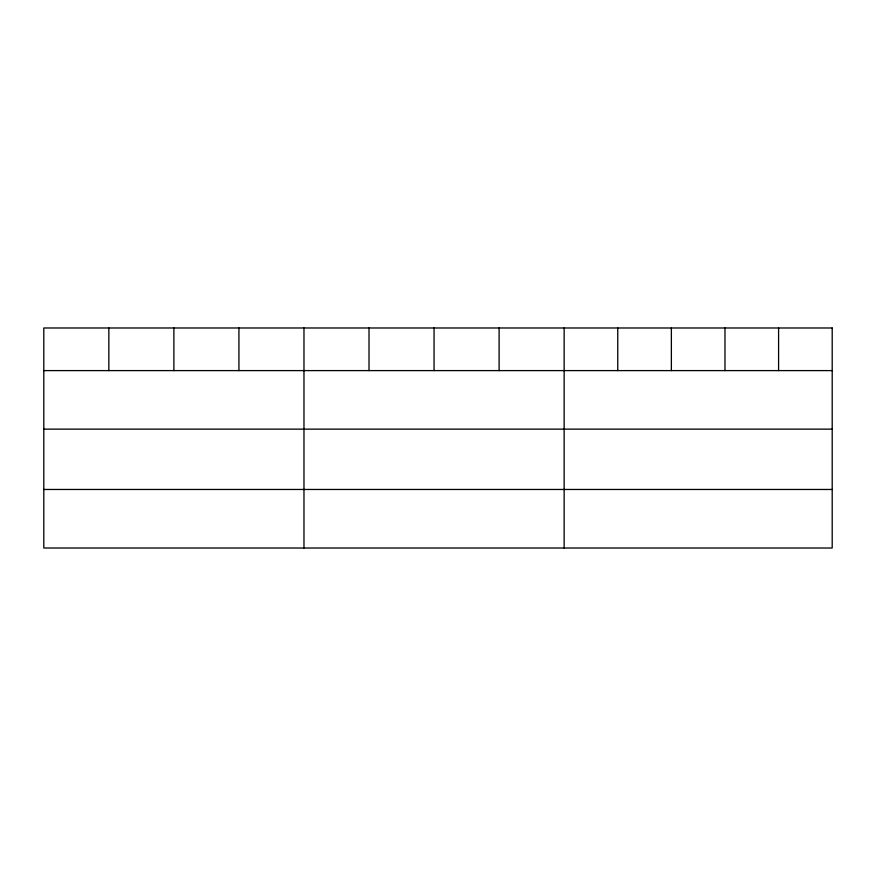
<?xml version="1.0" encoding="UTF-8"?>
<svg xmlns="http://www.w3.org/2000/svg" width="876" height="876" viewBox="0 0 876 876"><rect width="100%" height="100%" fill="white"/><g stroke="black" fill="none" stroke-linecap="round" stroke-linejoin="round"><path stroke-width="1.31" d="M43.8 370.603L832.2 370.603M43.8 429.141L832.2 429.141M43.8 489.465L832.2 489.465M778.589 327.985L778.589 370.603M724.978 327.985L724.978 370.603M671.366 327.985L671.366 370.603M617.755 327.985L617.755 370.603M564.144 327.985L564.144 548.015M499.101 327.985L499.101 370.603M434.058 327.985L434.058 370.603M369.015 327.985L369.015 370.603M303.972 327.985L303.972 548.015M238.929 327.985L238.929 370.603M173.886 327.985L173.886 370.603M108.843 327.985L108.843 370.603M832.2 327.985L43.8 327.985L43.8 548.015L832.2 548.015L832.2 327.985"/></g></svg>
